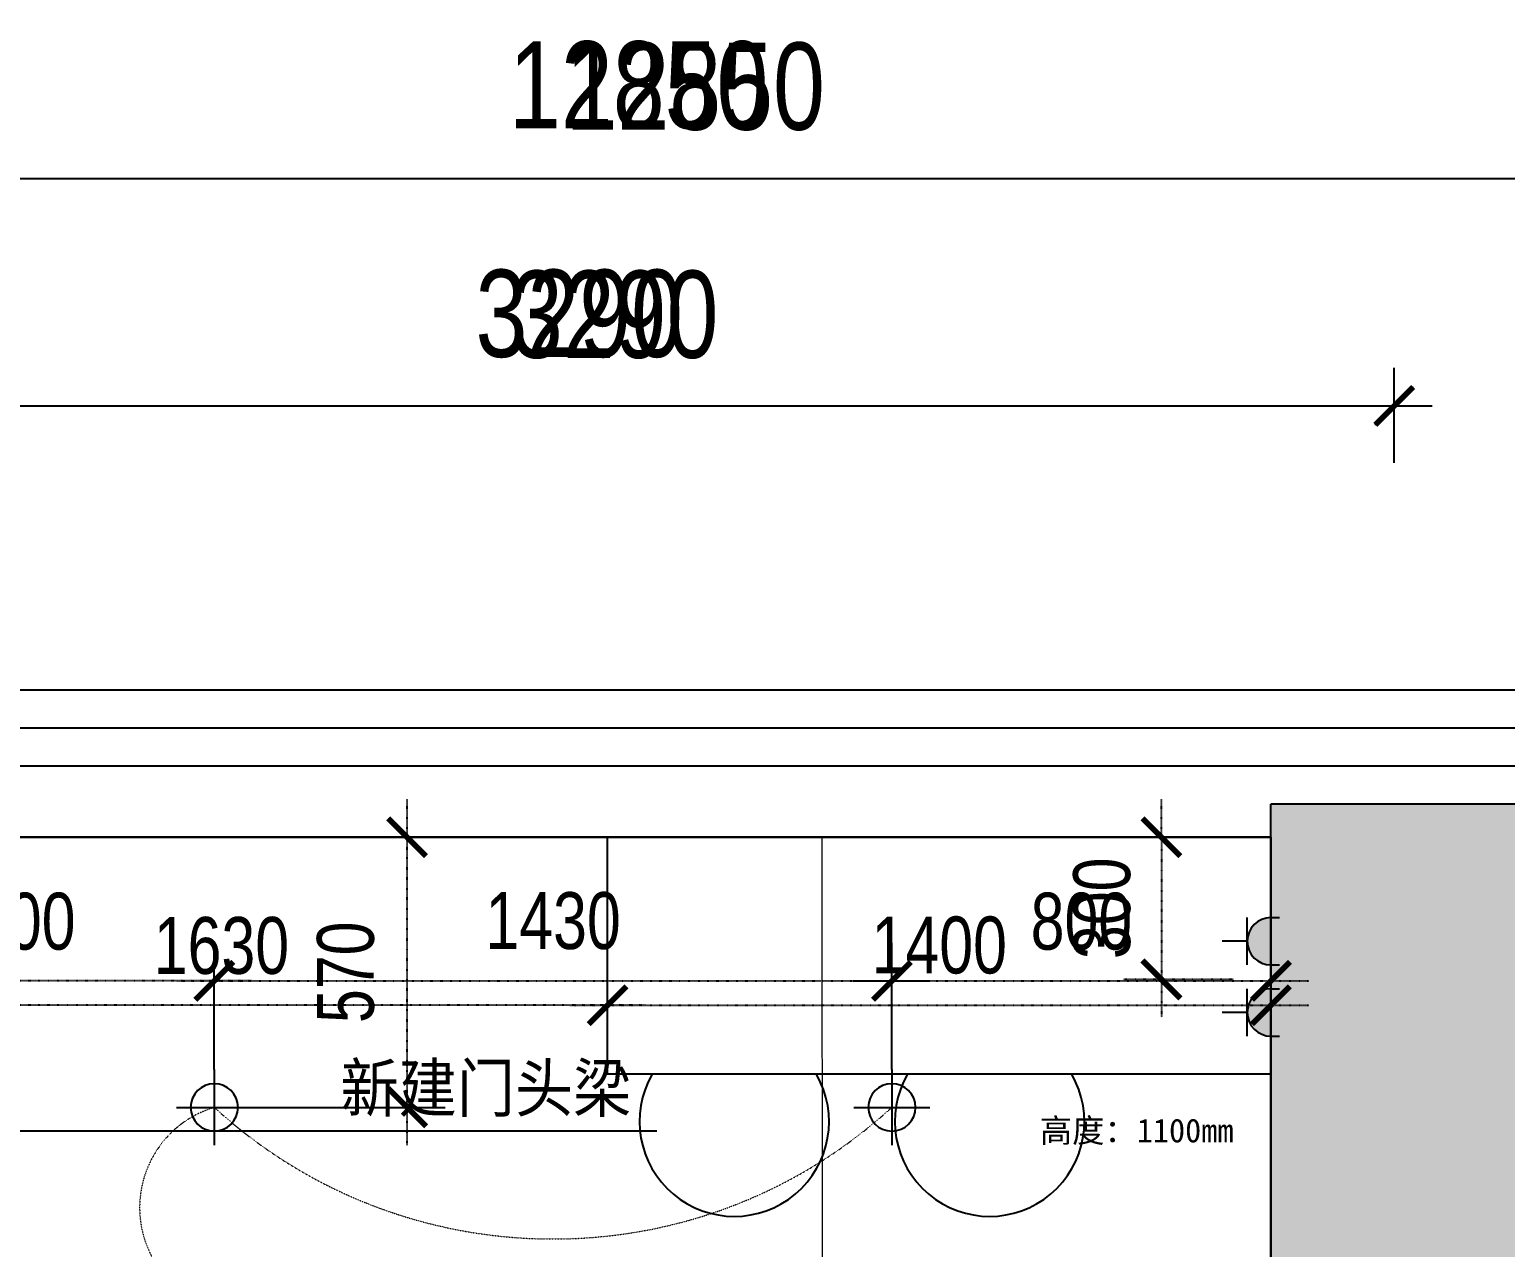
# Model space of a CAD drawing. Header units: millimetres. Extents: x -23568 to 99064, y -162914 to -58422.
# Drawn here: x 24807 to 27922, y -151422 to -148852 of the extents above; entities that cross this region are included whole.
import ezdxf

# ---------------------------------------------------------------- set-up
doc = ezdxf.new("R2010")
doc.units = ezdxf.units.MM
doc.header["$LTSCALE"] = 0.01
doc.linetypes.add('ACAD_ISO03W100', pattern=[30, 12, -18])
for name, color, linetype in [('09-天花灯具', 53, 'Continuous'), ('FF-FURN【平面家具】', 51, 'Continuous'), ('layer 1', 7, 'Continuous'), ('RC-Dim【灯具尺寸】', 2, 'Continuous'), ('RC-FIN【天花造型】', 30, 'Continuous'), ('X▲【插座定位】', 30, 'Continuous'), ('布局图框', 1, 'Continuous')]:
    doc.layers.add(name, color=color, linetype=linetype)
for name, color, linetype, lineweight in [('FF-Dim【平面家具尺】', 44, 'Continuous', 0), ('Q◆【 新建墙体填充】', 51, 'Continuous', 0), ('X▲【平面开关】', 31, 'Continuous', 0)]:
    doc.layers.add(name, color=color, linetype=linetype, lineweight=lineweight)
doc.styles.add('DIM_FONT', font='SIMPLEX.shx', dxfattribs={"width": 0.8})
doc.styles.add('宋体', font='')
doc.styles.add('尺寸', font='')
doc.styles.add('英文字体', font='stylu.ttf', dxfattribs={"width": 0.8})
doc.styles.get('宋体').set_extended_font_data('SimSun')
doc.styles.get('尺寸').set_extended_font_data('SimSun')
doc.dimstyles.new('t-60', dxfattribs={"dimscale": 80, "dimtxt": 2.3, "dimasz": 1, "dimexe": 1, "dimexo": 1, "dimgap": 0.5, "dimtad": 0, "dimdec": 0, "dimrnd": 5, "dimzin": 0, "dimdsep": 46, "dimtxsty": '英文字体', "dimblk": 'ARCHTICK', "dimcen": 0.09, "dimdle": 1, "dimclrd": 8, "dimclre": 8, "dimclrt": 2, "dimadec": 0, "dimazin": 0, "dimtfac": 1, "dimtdec": 0, "dimtix": 1, "dimtmove": 2, "dimatfit": 2, "dimldrblk": 'DOT', "dimfxl": 0, "dimtvp": 1, "dimtolj": 1, "dimtzin": 0, "dimarcsym": 0})
doc.dimstyles.new('尺寸标注1：60', dxfattribs={"dimscale": 60, "dimtxt": 2, "dimasz": 1, "dimexe": 2, "dimexo": 2, "dimgap": 0.6, "dimtad": 1, "dimdec": 0, "dimdsep": 46, "dimtxsty": '宋体', "dimblk": 'WS-cj', "dimcen": 1, "dimclrd": 44, "dimclre": 44, "dimclrt": 2, "dimadec": 0, "dimazin": 2, "dimtfac": 1, "dimtdec": 4, "dimtix": 1, "dimtmove": 2, "dimatfit": 3, "dimldrblk": 'CCD_Leader_Arrow', "dimfxl": 0, "dimtolj": 1, "dimarcsym": 0})

# ---------------------------------------------------------------- blocks, each defined once
blk = doc.blocks.new('_ArchTick')
at = {"color": 0, "linetype": 'ByBlock', "const_width": 0.15}
blk.add_lwpolyline([(-0.5, -0.5), (0.5, 0.5)], dxfattribs=at)
blk = doc.blocks.new('*D510')
at = {"color": 8, "lineweight": -2, "transparency": 16777216}
for p, q in [((24397.5, -149766.2), (24397.5, -149566.2)), ((27687.5, -149766.2), (27687.5, -149566.2)), ((24317.5, -149646.2), (27767.5, -149646.2))]:
    blk.add_line(p, q, dxfattribs=at)
at = {"layer": 'Defpoints', "color": 0, "transparency": 16777216}
for p in [(27687.5, -149646.2), (24397.5, -149846.2), (27687.5, -149846.2)]:
    blk.add_point(p, dxfattribs=at)
at = {"color": 8, "lineweight": -2, "transparency": 16777216, "xscale": 80, "yscale": 80, "zscale": 80, "rotation": 180}
blk.add_blockref('_ArchTick', (24397.5, -149646.2), dxfattribs=at)
at = {"color": 8, "lineweight": -2, "transparency": 16777216, "xscale": 80, "yscale": 80, "zscale": 80}
blk.add_blockref('_ArchTick', (27687.5, -149646.2), dxfattribs=at)
at = {"color": 2, "transparency": 16777216, "insert": (26042.5, -149454.2), "char_height": 184, "attachment_point": 5, "style": '英文字体'}
blk.add_mtext('\\A1;3290', dxfattribs=at)
blk = doc.blocks.new('_DOT')
at = {"color": 0, "linetype": 'ByBlock'}
blk.add_line((-0.5, 0), (-1, 0), dxfattribs=at)
at = {"color": 0, "linetype": 'ByBlock', "const_width": 0.5}
blk.add_lwpolyline([(-0.25, 0, 1), (0.25, 0, 1)], format="xyb", close=True, dxfattribs=at)
blk = doc.blocks.new('*D527')
at = {"color": 8, "lineweight": -2, "transparency": 16777216}
for p, q in [((19787.5, -149566.2), (19787.5, -149086.2)), ((32637.5, -149566.2), (32637.5, -149086.2)), ((19707.5, -149166.2), (32717.5, -149166.2))]:
    blk.add_line(p, q, dxfattribs=at)
at = {"layer": 'Defpoints', "color": 0, "transparency": 16777216}
for p in [(32637.5, -149166.2), (19787.5, -149646.2), (32637.5, -149646.2)]:
    blk.add_point(p, dxfattribs=at)
at = {"color": 8, "lineweight": -2, "transparency": 16777216, "xscale": 80, "yscale": 80, "zscale": 80, "rotation": 180}
blk.add_blockref('_ArchTick', (19787.5, -149166.2), dxfattribs=at)
at = {"color": 8, "lineweight": -2, "transparency": 16777216, "xscale": 80, "yscale": 80, "zscale": 80}
blk.add_blockref('_ArchTick', (32637.5, -149166.2), dxfattribs=at)
at = {"color": 2, "transparency": 16777216, "insert": (26212.5, -148972.9), "char_height": 184, "attachment_point": 5, "style": '英文字体'}
blk.add_mtext('\\A1;12850', dxfattribs=at)
blk = doc.blocks.new('CCD_Leader_Arrow')
at = {"color": 50, "linetype": 'ByBlock'}
blk.add_line((0, 0), (-1, 0), dxfattribs=at)
for points in [[(-0.859, 0.668), (-0.597, 0.852), (-0.24, 0), (0, 0)], [(-0.859, -0.668), (-0.597, -0.852), (-0.24, 0), (0, 0)]]:
    blk.add_solid(points, dxfattribs=at)
blk = doc.blocks.new('WS-cj')
blk.add_hatch(color=2).paths.add_polyline_path([(0.588, 0.818), (-0.818, -0.588), (-0.588, -0.818), (0.818, 0.588)])
at = {"color": 2, "linetype": 'ByBlock', "lineweight": 0}
for p, q in [((-1.1, 0), (0, 0)), ((0, 0), (1.1, 0))]:
    blk.add_line(p, q, dxfattribs=at)
at = {"color": 2}
blk.add_lwpolyline([(0.588, 0.818), (-0.818, -0.588), (-0.588, -0.818), (0.818, 0.588)], close=True, dxfattribs=at)
blk = doc.blocks.new('*D562')
at = {"layer": 'Defpoints', "color": 0, "transparency": 16777216}
for p in [(27427.5, -150910.8), (26027.5, -151056.2), (27427.5, -151056.2)]:
    blk.add_point(p, dxfattribs=at)
at = {"layer": 'FF-Dim【平面家具尺】', "color": 8, "lineweight": -2, "transparency": 16777216}
for p, q in [((26027.5, -150976.2), (26027.5, -150830.8)), ((27427.5, -150976.2), (27427.5, -150830.8))]:
    blk.add_line(p, q, dxfattribs=at)
at = {"layer": 'FF-Dim【平面家具尺】', "color": 8, "linetype": 'ACAD_ISO03W100', "lineweight": -2, "transparency": 16777216}
blk.add_line((25947.5, -150910.8), (27507.5, -150910.8), dxfattribs=at)
at = {"layer": 'FF-Dim【平面家具尺】', "color": 8, "lineweight": -2, "transparency": 16777216, "xscale": 80, "yscale": 80, "zscale": 80, "rotation": 180}
blk.add_blockref('_ArchTick', (26027.5, -150910.8), dxfattribs=at)
at = {"layer": 'FF-Dim【平面家具尺】', "color": 8, "lineweight": -2, "transparency": 16777216, "xscale": 80, "yscale": 80, "zscale": 80}
blk.add_blockref('_ArchTick', (27427.5, -150910.8), dxfattribs=at)
at = {"layer": 'FF-Dim【平面家具尺】', "color": 2, "transparency": 16777216, "insert": (26727.5, -150784.5), "char_height": 120, "attachment_point": 5, "style": '英文字体'}
blk.add_mtext('\\A1;1400', dxfattribs=at)
blk = doc.blocks.new('*D563')
at = {"layer": 'Defpoints', "color": 0, "transparency": 16777216}
for p in [(24397.5, -150910.8), (24397.5, -151056.2), (26027.5, -151056.2)]:
    blk.add_point(p, dxfattribs=at)
at = {"layer": 'FF-Dim【平面家具尺】', "color": 8, "lineweight": -2, "transparency": 16777216}
for p, q in [((24397.5, -150976.2), (24397.5, -150830.8)), ((26027.5, -150976.2), (26027.5, -150830.8))]:
    blk.add_line(p, q, dxfattribs=at)
at = {"layer": 'FF-Dim【平面家具尺】', "color": 8, "linetype": 'ACAD_ISO03W100', "lineweight": -2, "transparency": 16777216}
blk.add_line((26107.5, -150910.8), (24317.5, -150910.8), dxfattribs=at)
at = {"layer": 'FF-Dim【平面家具尺】', "color": 8, "lineweight": -2, "transparency": 16777216, "xscale": 80, "yscale": 80, "zscale": 80, "rotation": 180}
blk.add_blockref('_ArchTick', (24397.5, -150910.8), dxfattribs=at)
at = {"layer": 'FF-Dim【平面家具尺】', "color": 8, "lineweight": -2, "transparency": 16777216, "xscale": 80, "yscale": 80, "zscale": 80}
blk.add_blockref('_ArchTick', (26027.5, -150910.8), dxfattribs=at)
at = {"layer": 'FF-Dim【平面家具尺】', "color": 2, "transparency": 16777216, "insert": (25212.5, -150785.4), "char_height": 120, "attachment_point": 5, "style": '英文字体'}
blk.add_mtext('\\A1;1630', dxfattribs=at)
blk = doc.blocks.new('ADFADAW')
at = {"layer": 'Defpoints'}
h = blk.add_hatch(color=251, dxfattribs=at)
h.dxf.hatch_style = 1
h.paths.add_polyline_path([(22067.5, -166462.6), (21407.5, -166462.6), (21407.5, -171702.6), (21627.5, -171702.6), (21697.5, -171702.6), (21697.5, -167912.6), (22067.5, -167912.6)])
h.paths.add_polyline_path([(27427.5, -167912.6), (27687.5, -167912.6), (27687.5, -170562.6), (28037.5, -170562.6), (28037.5, -167312.6), (28037.5, -166702.6), (27427.5, -166702.6)])
h.paths.add_polyline_path([(30847.5, -167312.6), (30847.5, -169162.6), (31027.5, -169162.6), (31027.5, -166462.6), (30447.5, -166462.6), (30447.5, -166702.6), (30447.5, -167312.6)])
h.paths.add_polyline_path([(32877.5, -171702.6), (32877.5, -168722.6), (32477.5, -168722.6), (32477.5, -168962.6), (32637.5, -168962.6), (32637.5, -171462.6), (29557.5, -171462.6), (29557.5, -174282.6), (29797.5, -174282.6), (29797.5, -171702.6)])
h.paths.add_polyline_path([(28037.5, -172742.6), (27687.5, -172742.6), (27687.5, -175132.6), (28037.5, -175132.6)])
h.paths.add_polyline_path([(19547.5, -175182.6), (20787.5, -175182.6), (20787.5, -174942.6), (19787.5, -174942.6), (19787.5, -171702.6), (19787.5, -171462.6), (19547.5, -171462.6)])
at = {"layer": 'Defpoints', "color": 251}
for p, q in [((19707.5, -165382.6), (32717.5, -165382.6)), ((27687.5, -165982.6), (27687.5, -165782.6)), ((24317.5, -165862.6), (27767.5, -165862.6)), ((30447.5, -166462.6), (22067.5, -166462.6)), ((30447.5, -166542.6), (22067.5, -166542.6)), ((30447.5, -166622.6), (22067.5, -166622.6)), ((27427.5, -167912.6), (27427.5, -166702.6)), ((28037.5, -166702.6), (27427.5, -166702.6)), ((22067.5, -166772.6), (27427.5, -166772.6)), ((26027.5, -167272.6), (26027.5, -166772.6)), ((26027.5, -166772.6), (27427.5, -166772.6)), ((27427.5, -166772.6), (27427.5, -167272.6)), ((27427.5, -167272.6), (26027.5, -167272.6))]:
    blk.add_line(p, q, dxfattribs=at)
at = {"layer": 'Defpoints', "color": 251, "linetype": 'ByBlock'}
blk.add_line((27647.5, -165902.6), (27727.5, -165822.6), dxfattribs=at)
at = {"layer": 'Defpoints', "color": 251}
for centre in [(26294.9, -167372.6), (26833.8, -167372.6)]:
    blk.add_arc(centre, 200, 150, 30, dxfattribs=at)
at = {"layer": 'Defpoints', "color": 251, "style": '英文字体', "width": 0.8}
for s, p in [('12850', (25819.5, -165277.3)), ('3290', (25748.7, -165759.3))]:
    blk.add_text(s, height=184, dxfattribs=at).set_placement(p)
at = {"layer": 'Defpoints', "color": 251, "linetype": 'ByBlock', "style": 'DIM_FONT', "width": 0.8, "flags": 9}
for tag, p, rotation in [('XSIZE', (30947.5, -169789.4), 90), ('YSIZE', (30947.5, -169789.4), 90), ('XSIZE', (28643.3, -174042.6), 180), ('YSIZE', (28643.3, -174042.6), 180)]:
    blk.add_attdef(tag, p, '', height=0.457, rotation=rotation, dxfattribs=at)
blk = doc.blocks.new('A$C6FCF0001')
at = {"color": 8}
for p, q in [((0, 64.2), (0, -64)), ((64, 0), (-64, 0))]:
    blk.add_line(p, q, dxfattribs=at)
blk.add_circle((0, 0), 40)
blk = doc.blocks.new('*D635')
at = {"layer": 'Defpoints', "color": 0, "transparency": 16777216}
for p in [(24397.5, -150859.2), (24397.5, -151126.3), (25197.5, -151126.3)]:
    blk.add_point(p, dxfattribs=at)
at = {"layer": 'RC-Dim【灯具尺寸】', "color": 8, "lineweight": -2, "transparency": 16777216}
for p, q in [((24397.5, -151046.3), (24397.5, -150779.2)), ((25197.5, -151046.3), (25197.5, -150779.2))]:
    blk.add_line(p, q, dxfattribs=at)
at = {"layer": 'RC-Dim【灯具尺寸】', "color": 8, "linetype": 'ACAD_ISO03W100', "lineweight": -2, "transparency": 16777216}
blk.add_line((25277.5, -150859.2), (24317.5, -150859.2), dxfattribs=at)
at = {"layer": 'RC-Dim【灯具尺寸】', "color": 8, "lineweight": -2, "transparency": 16777216, "xscale": 80, "yscale": 80, "zscale": 80, "rotation": 180}
blk.add_blockref('_ArchTick', (24397.5, -150859.2), dxfattribs=at)
at = {"layer": 'RC-Dim【灯具尺寸】', "color": 8, "lineweight": -2, "transparency": 16777216, "xscale": 80, "yscale": 80, "zscale": 80}
blk.add_blockref('_ArchTick', (25197.5, -150859.2), dxfattribs=at)
at = {"layer": 'RC-Dim【灯具尺寸】', "color": 2, "transparency": 16777216, "insert": (24797.5, -150734.2), "char_height": 120, "attachment_point": 5, "style": '英文字体'}
blk.add_mtext('\\A1;800', dxfattribs=at)
blk = doc.blocks.new('*D636')
at = {"layer": 'Defpoints', "color": 0, "transparency": 16777216}
for p in [(26627.5, -150859.2), (25197.5, -151126.2), (26627.5, -151126.3)]:
    blk.add_point(p, dxfattribs=at)
at = {"layer": 'RC-Dim【灯具尺寸】', "color": 8, "lineweight": -2, "transparency": 16777216}
for p, q in [((25197.5, -151046.2), (25197.5, -150779.2)), ((26627.5, -151046.3), (26627.5, -150779.2))]:
    blk.add_line(p, q, dxfattribs=at)
at = {"layer": 'RC-Dim【灯具尺寸】', "color": 8, "linetype": 'ACAD_ISO03W100', "lineweight": -2, "transparency": 16777216}
blk.add_line((25117.5, -150859.2), (26707.5, -150859.2), dxfattribs=at)
at = {"layer": 'RC-Dim【灯具尺寸】', "color": 8, "lineweight": -2, "transparency": 16777216, "xscale": 80, "yscale": 80, "zscale": 80, "rotation": 180}
blk.add_blockref('_ArchTick', (25197.5, -150859.2), dxfattribs=at)
at = {"layer": 'RC-Dim【灯具尺寸】', "color": 8, "lineweight": -2, "transparency": 16777216, "xscale": 80, "yscale": 80, "zscale": 80}
blk.add_blockref('_ArchTick', (26627.5, -150859.2), dxfattribs=at)
at = {"layer": 'RC-Dim【灯具尺寸】', "color": 2, "transparency": 16777216, "insert": (25912.5, -150733), "char_height": 120, "attachment_point": 5, "style": '英文字体'}
blk.add_mtext('\\A1;1430', dxfattribs=at)
blk = doc.blocks.new('*D637')
at = {"layer": 'Defpoints', "color": 0, "transparency": 16777216}
for p in [(27427.5, -150859.2), (26627.5, -151126.3), (27427.5, -151126.3)]:
    blk.add_point(p, dxfattribs=at)
at = {"layer": 'RC-Dim【灯具尺寸】', "color": 8, "lineweight": -2, "transparency": 16777216}
for p, q in [((26627.5, -151046.3), (26627.5, -150779.2)), ((27427.5, -151046.3), (27427.5, -150779.2))]:
    blk.add_line(p, q, dxfattribs=at)
at = {"layer": 'RC-Dim【灯具尺寸】', "color": 8, "linetype": 'ACAD_ISO03W100', "lineweight": -2, "transparency": 16777216}
blk.add_line((26547.5, -150859.2), (27507.5, -150859.2), dxfattribs=at)
at = {"layer": 'RC-Dim【灯具尺寸】', "color": 8, "lineweight": -2, "transparency": 16777216, "xscale": 80, "yscale": 80, "zscale": 80, "rotation": 180}
blk.add_blockref('_ArchTick', (26627.5, -150859.2), dxfattribs=at)
at = {"layer": 'RC-Dim【灯具尺寸】', "color": 8, "lineweight": -2, "transparency": 16777216, "xscale": 80, "yscale": 80, "zscale": 80}
blk.add_blockref('_ArchTick', (27427.5, -150859.2), dxfattribs=at)
at = {"layer": 'RC-Dim【灯具尺寸】', "color": 2, "transparency": 16777216, "insert": (27027.5, -150734.2), "char_height": 120, "attachment_point": 5, "style": '英文字体'}
blk.add_mtext('\\A1;800', dxfattribs=at)
blk = doc.blocks.new('*D638')
at = {"layer": 'Defpoints', "color": 0, "transparency": 16777216}
for p in [(25197.5, -150556.2), (25604.5, -150556.2), (25197.5, -151126.3)]:
    blk.add_point(p, dxfattribs=at)
at = {"layer": 'RC-Dim【灯具尺寸】', "color": 8, "linetype": 'ACAD_ISO03W100', "lineweight": -2, "transparency": 16777216}
blk.add_line((25604.5, -151206.3), (25604.5, -150476.2), dxfattribs=at)
at = {"layer": 'RC-Dim【灯具尺寸】', "color": 8, "lineweight": -2, "transparency": 16777216}
for p, q in [((25277.5, -150556.2), (25684.5, -150556.2)), ((25277.5, -151126.3), (25684.5, -151126.3))]:
    blk.add_line(p, q, dxfattribs=at)
at = {"layer": 'RC-Dim【灯具尺寸】', "color": 8, "lineweight": -2, "transparency": 16777216, "xscale": 80, "yscale": 80, "zscale": 80}
for p, rotation in [((25604.5, -150556.2), 90), ((25604.5, -151126.3), 270)]:
    blk.add_blockref('_ArchTick', p, dxfattribs=dict(at, rotation=rotation))
at = {"layer": 'RC-Dim【灯具尺寸】', "color": 2, "transparency": 16777216, "insert": (25475, -150841.2), "char_height": 120, "attachment_point": 5, "rotation": 90, "style": '英文字体'}
blk.add_mtext('\\A1;570', dxfattribs=at)
blk = doc.blocks.new('*U159')
blk.add_hatch(color=0).paths.add_polyline_path([(-0.6, 0, 1), (0.6, 0, 1)])
for p, q in [((0, 0), (2.121, 2.121)), ((2.121, 2.121), (2.687, 1.556))]:
    blk.add_line(p, q)
blk.add_circle((0, 0), 0.6)
blk = doc.blocks.new('A$C0D393392')
blk.add_hatch(color=0).paths.add_polyline_path([(148, 27.1, 1), (0, 27.1)])
for p, q in [((74, 101.1), (74, 179.5)), ((0, 101.1), (148, 101.1)), ((0, 27.1), (148, 27.1)), ((0, 27.1), (0, 0)), ((148, 27.1), (148, 0))]:
    blk.add_line(p, q)
blk.add_arc((74, 27.1), 74, 0, 180)
blk = doc.blocks.new('*D677')
at = {"layer": 'Defpoints', "color": 0, "linetype": 'ACAD_ISO03W100', "lineweight": 100, "transparency": 16777216}
for p in [(27427.5, -150556.2), (27196.3, -150856.2), (27427.5, -150856.2)]:
    blk.add_point(p, dxfattribs=at)
at = {"layer": 'X▲【插座定位】', "color": 8, "linetype": 'ACAD_ISO03W100', "lineweight": -2, "transparency": 16777216}
for p, q in [((27196.3, -150556.2), (27196.3, -150476.2)), ((27347.5, -150556.2), (27116.3, -150556.2)), ((27196.3, -150556.2), (27196.3, -150856.2)), ((27347.5, -150856.2), (27116.3, -150856.2)), ((27196.3, -150856.2), (27196.3, -150936.2))]:
    blk.add_line(p, q, dxfattribs=at)
at = {"layer": 'X▲【插座定位】', "color": 8, "linetype": 'ACAD_ISO03W100', "lineweight": -2, "transparency": 16777216, "xscale": 80, "yscale": 80, "zscale": 80}
for p, rotation in [((27196.3, -150556.2), 270), ((27196.3, -150856.2), 90)]:
    blk.add_blockref('_ArchTick', p, dxfattribs=dict(at, rotation=rotation))
at = {"layer": 'X▲【插座定位】', "color": 2, "linetype": 'ACAD_ISO03W100', "lineweight": 100, "transparency": 16777216, "insert": (27071.1, -150706.2), "char_height": 120, "attachment_point": 5, "rotation": 90, "style": '英文字体'}
blk.add_mtext('\\A1;300', dxfattribs=at)
blk = doc.blocks.new('SAEFSEFSF')
at = {"layer": 'layer 1'}
h = blk.add_hatch(color=251, dxfattribs=at)
h.dxf.hatch_style = 1
h.paths.add_polyline_path([(22067.5, -166651.7), (21407.5, -166651.7), (21407.5, -171891.7), (21627.5, -171891.7), (21697.5, -171891.7), (21697.5, -168101.7), (22067.5, -168101.7)])
h.paths.add_polyline_path([(27427.5, -168101.7), (27687.5, -168101.7), (27687.5, -170751.7), (28037.5, -170751.7), (28037.5, -167501.7), (28037.5, -166891.7), (27427.5, -166891.7)])
h.paths.add_polyline_path([(30847.5, -167501.7), (30847.5, -169351.7), (31027.5, -169351.7), (31027.5, -166651.7), (30447.5, -166651.7), (30447.5, -166891.7), (30447.5, -167501.7)])
h.paths.add_polyline_path([(32877.5, -171891.7), (32877.5, -168911.7), (32477.5, -168911.7), (32477.5, -169151.7), (32637.5, -169151.7), (32637.5, -171651.7), (29557.5, -171651.7), (29557.5, -174471.7), (29797.5, -174471.7), (29797.5, -171891.7)])
h.paths.add_polyline_path([(28037.5, -172931.7), (27687.5, -172931.7), (27687.5, -175321.7), (28037.5, -175321.7)])
h.paths.add_polyline_path([(19547.5, -175371.7), (20787.5, -175371.7), (20787.5, -175131.7), (19787.5, -175131.7), (19787.5, -171891.7), (19787.5, -171651.7), (19547.5, -171651.7)])
at = {"layer": 'layer 1', "color": 251}
for p, q in [((19707.5, -165571.7), (32717.5, -165571.7)), ((27687.5, -166171.7), (27687.5, -165971.7)), ((24317.5, -166051.7), (27767.5, -166051.7)), ((30447.5, -166651.7), (22067.5, -166651.7)), ((30447.5, -166731.7), (22067.5, -166731.7)), ((30447.5, -166811.7), (22067.5, -166811.7)), ((27427.5, -168101.7), (27427.5, -166891.7)), ((28037.5, -166891.7), (27427.5, -166891.7)), ((22067.5, -166961.7), (27427.5, -166961.7)), ((26027.5, -167461.7), (26027.5, -166961.7)), ((26027.5, -166961.7), (27427.5, -166961.7)), ((27427.5, -166961.7), (27427.5, -167461.7)), ((27427.5, -167461.7), (26027.5, -167461.7))]:
    blk.add_line(p, q, dxfattribs=at)
at = {"layer": 'layer 1', "color": 251, "linetype": 'ByBlock'}
blk.add_line((27647.5, -166091.7), (27727.5, -166011.7), dxfattribs=at)
at = {"layer": 'layer 1', "color": 251}
for centre in [(26294.9, -167561.7), (26833.8, -167561.7)]:
    blk.add_arc(centre, 200, 150, 30, dxfattribs=at)
at = {"layer": 'layer 1', "color": 251, "linetype": 'ACAD_ISO03W100', "lineweight": 100, "style": '英文字体', "width": 0.8}
for s, p in [('12850', (25819.5, -165466.4)), ('3290', (25748.7, -165948.5))]:
    blk.add_text(s, height=184, dxfattribs=at).set_placement(p)
at = {"layer": 'layer 1', "color": 251, "linetype": 'ByBlock', "style": 'DIM_FONT', "width": 0.8, "flags": 9}
for tag, p, rotation in [('XSIZE', (30947.5, -169978.6), 90), ('YSIZE', (30947.5, -169978.6), 90), ('XSIZE', (28643.3, -174231.7), 180), ('YSIZE', (28643.3, -174231.7), 180)]:
    blk.add_attdef(tag, p, '', height=0.457, rotation=rotation, dxfattribs=at)

msp = doc.modelspace()

# ---------------------------------------------------------------- hatches: boundary and pattern name
h = msp.add_hatch(color=8)
h.dxf.hatch_style = 1
h.paths.add_polyline_path([(22067.5, -150246.2), (21407.5, -150246.2), (21407.5, -155486.2), (21627.5, -155486.2), (21697.5, -155486.2), (21697.5, -151696.2), (22067.5, -151696.2)])
h.paths.add_polyline_path([(27427.5, -151696.2), (27687.5, -151696.2), (27687.5, -154346.2), (28037.5, -154346.2), (28037.5, -151096.2), (28037.5, -150486.2), (27427.5, -150486.2)])
h.paths.add_polyline_path([(30847.5, -151096.2), (30847.5, -152946.2), (31027.5, -152946.2), (31027.5, -150246.2), (30447.5, -150246.2), (30447.5, -150486.2), (30447.5, -151096.2)])
h.paths.add_polyline_path([(32877.5, -155486.2), (32877.5, -152506.2), (32477.5, -152506.2), (32477.5, -152746.2), (32637.5, -152746.2), (32637.5, -155246.2), (29557.5, -155246.2), (29557.5, -158066.2), (29797.5, -158066.2), (29797.5, -155486.2)])
h.paths.add_polyline_path([(28037.5, -156526.2), (27687.5, -156526.2), (27687.5, -158916.2), (28037.5, -158916.2)])
h.paths.add_polyline_path([(19547.5, -158966.2), (20787.5, -158966.2), (20787.5, -158726.2), (19787.5, -158726.2), (19787.5, -155486.2), (19787.5, -155246.2), (19547.5, -155246.2)])

# ---------------------------------------------------------------- linework, layer by layer
at = {"color": 215}
for p, q in [((30447.5, -150246.2), (22067.5, -150246.2)), ((22067.5, -150556.2), (27427.5, -150556.2))]:
    msp.add_line(p, q, dxfattribs=at)
at = {"color": 8}
for p, q in [((30447.5, -150326.2), (22067.5, -150326.2)), ((30447.5, -150406.2), (22067.5, -150406.2))]:
    msp.add_line(p, q, dxfattribs=at)
for p in [(27427.5, -151696.2), (28037.5, -150486.2)]:
    msp.add_line(p, (27427.5, -150486.2))
at = {"layer": 'FF-FURN【平面家具】', "color": 4}
msp.add_lwpolyline([(27427.5, -150556.2), (27427.5, -151056.2), (26027.5, -151056.2), (26027.5, -150556.2)], close=True, dxfattribs=at)
for centre in [(26294.9, -151156.2), (26833.8, -151156.2)]:
    msp.add_arc(centre, 200, 150, 30, dxfattribs=at)
at = {"layer": 'RC-FIN【天花造型】'}
msp.add_lwpolyline([(24397.5, -150556.2), (27427.5, -150556.2), (27427.6, -151696.7), (24397.6, -151696.7)], close=True, dxfattribs=at)
at = {"layer": 'X▲【平面开关】'}
msp.add_line((26479.9, -150556.2), (26480.3, -151696.5), dxfattribs=at)
at = {"layer": 'X▲【平面开关】', "linetype": 'ACAD_ISO03W100', "ltscale": 3}
for centre, radius, start, end in [((25260.8, -151337.9), 220.9, 106.6655, 252.5238), ((25912.4, -150344.6), 1059.3, 227.5568, 312.457)]:
    msp.add_arc(centre, radius, start, end, dxfattribs=at)
at = {"layer": '布局图框'}
msp.add_lwpolyline([(24397.5, -158466.2), (25597.5, -158466.2), (25957.5, -158466.2), (25957.5, -158676.2), (27687.5, -158676.2), (27687.5, -157766.2), (25627.5, -157766.2), (25627.5, -157646.2), (27687.5, -157646.2), (27687.5, -156526.2), (27687.5, -156226.2), (28037.5, -156226.2), (29557.5, -156226.2), (29557.5, -155346.2), (27687.5, -155346.2), (27687.5, -155246.2), (27687.5, -155196.2), (27687.5, -154396.2), (27687.5, -154346.2), (27687.5, -151696.2), (27427.5, -151696.2), (27427.5, -150556.2), (24397.5, -150556.2)], dxfattribs=at)

# ---------------------------------------------------------------- block references
at = {"layer": '09-天花灯具', "xscale": -1.249999999999958, "yscale": 1.250000000568389, "zscale": 1.250000000313732}
for p in [(25197.5, -151126.3), (26627.5, -151126.3)]:
    msp.add_blockref('A$C6FCF0001', p, dxfattribs=at)
at = {"layer": 'layer 1', "linetype": 'ACAD_ISO03W100', "lineweight": 100}
msp.add_blockref('SAEFSEFSF', (0, 16405.5), dxfattribs=at)
at = {"layer": 'RC-FIN【天花造型】'}
msp.add_blockref('ADFADAW', (0, 16216.4), dxfattribs=at)
at = {"layer": 'X▲【平面开关】', "xscale": 74.99930608239988, "yscale": 74.99930608239988, "zscale": 74.99930608239988, "rotation": 115.3366447185098}
msp.add_blockref('*U159', (27384.3, -151591.6), dxfattribs=at)
at = {"layer": 'X▲【插座定位】', "color": 53, "xscale": 0.6756756756756511, "yscale": 0.6756756757235034, "zscale": 0.6756756757382626, "rotation": 89.99999999999999}
for p in [(27445.8, -150825.8), (27445.8, -150976)]:
    msp.add_blockref('A$C0D393392', p, dxfattribs=at)

# ---------------------------------------------------------------- texts
at = {"layer": 'Q◆【 新建墙体填充】', "style": '宋体', "width": 0.9}
msp.add_text('新建门头梁', height=100, dxfattribs=at).set_placement((25463.7, -151135.4))
at = {"layer": 'X▲【插座定位】', "color": 2, "insert": (27144.1, -151177.8), "char_height": 50, "attachment_point": 5, "style": '尺寸'}
msp.add_mtext('\\A1;{\\fNSimSun|b0|i0|c134|p49;高度：1100mm}', dxfattribs=at)

# ---------------------------------------------------------------- dimensions: what is measured, and where the dimension line sits
for base, p1, p2, picture, middle in [((32637.5, -149166.2), (19787.5, -149646.2), (32637.5, -149646.2), '*D527', (26212.5, -148972.9)), ((27687.5, -149646.2), (24397.5, -149846.2), (27687.5, -149846.2), '*D510', (26042.5, -149454.2))]:
    dim = msp.add_linear_dim(base=base, p1=p1, p2=p2, dimstyle='t-60')
    dim.commit()
    dim.dimension.update_dxf_attribs({"geometry": picture, "text_midpoint": middle})
at = {"layer": 'FF-Dim【平面家具尺】'}
for base, p2, picture, middle in [((24397.5, -150910.8), (24397.5, -151056.2), '*D563', (25212.5, -150785.4)), ((27427.5, -150910.8), (27427.5, -151056.2), '*D562', (26727.5, -150784.5))]:
    dim = msp.add_linear_dim(base=base, p1=(26027.5, -151056.2), p2=p2, dimstyle='t-60', override={"dimtxt": 1.5, "dimzin": 8, "dimfxl": 6, "dimfxlon": 1}, dxfattribs=at)
    dim.commit()
    dim.dimension.update_dxf_attribs({"geometry": picture, "text_midpoint": middle})
at = {"layer": 'RC-Dim【灯具尺寸】'}
dim = msp.add_linear_dim(base=(25604.5, -150556.2), p1=(25197.5, -151126.3), p2=(25197.5, -150556.2), angle=90, dimstyle='t-60', override={"dimtxt": 1.5, "dimzin": 8, "dimfxl": 6, "dimfxlon": 1}, dxfattribs=at)
dim.commit()
dim.dimension.update_dxf_attribs({"geometry": '*D638', "text_midpoint": (25475, -150841.2)})
for base, p1, p2, picture, middle in [((24397.5, -150859.2), (25197.5, -151126.3), (24397.5, -151126.3), '*D635', (24797.5, -150734.2)), ((26627.5, -150859.2), (25197.5, -151126.2), (26627.5, -151126.3), '*D636', (25912.5, -150733)), ((27427.5, -150859.2), (26627.5, -151126.3), (27427.5, -151126.3), '*D637', (27027.5, -150734.2))]:
    dim = msp.add_linear_dim(base=base, p1=p1, p2=p2, dimstyle='t-60', override={"dimtxt": 1.5, "dimzin": 8, "dimfxl": 6, "dimfxlon": 1}, dxfattribs=at)
    dim.commit()
    dim.dimension.update_dxf_attribs({"geometry": picture, "text_midpoint": middle})
at = {"layer": 'X▲【插座定位】', "linetype": 'ACAD_ISO03W100', "lineweight": 100}
dim = msp.add_aligned_dim(p1=(27427.5, -150556.2), p2=(27427.5, -150856.2), distance=-231.2, dimstyle='t-60', override={"dimtxt": 1.5, "dimzin": 8, "dimfxl": 5, "dimfxlon": 1}, dxfattribs=at)
dim.commit()
dim.dimension.update_dxf_attribs({"geometry": '*D677', "text_midpoint": (27071.1, -150706.2)})

# ---------------------------------------------------------------- leaders
at = {"layer": 'Q◆【 新建墙体填充】'}
msp.add_leader([(24344.5, -151175.9), (25363.5, -151175.9), (26131.6, -151175.9)], dimstyle='尺寸标注1：60', dxfattribs=at)

doc.saveas('drawing.dxf')
